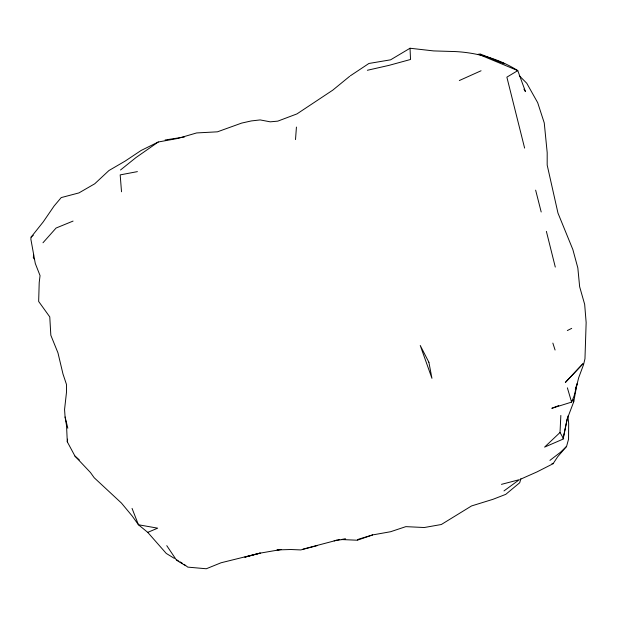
<?xml version="1.0" encoding="UTF-8"?>
<svg xmlns="http://www.w3.org/2000/svg" width="617" height="617" viewBox="0 0 617 617"><rect width="100%" height="100%" fill="white"/><g stroke="black" fill="none" stroke-linecap="round" stroke-linejoin="round"><path stroke-width="0.93" d="M560.02 432.502L544.595 447.109L563.683 438.849L560.02 432.502L560.845 415.442M295.512 139.596L296.43 127.079M42.982 242.759L56.085 228.035L73.068 221.079M33.642 254.806L33.318 257.682L34.375 259.186M174.356 558.393L166.266 553.441L147.748 532.371L138.439 524.759L132.192 516.013L121.418 503.04L94.193 477.735L90.468 472.529L74.973 456.102L67.292 441.818L67.608 439.15M349.654 76.323L332.756 90.159L296.962 113.906L277.827 121.125L270.261 121.834L260.15 119.922L251.312 120.932L241.656 123.091L217.439 131.822L196.63 132.94L177.781 138.447L158.284 141.995L141.108 150.471L125.143 161.099L108.924 170.547L94.733 183.789L78.93 192.913L61.214 197.587L54.111 206.001L43.236 221.881L31.097 237.129L30.85 239.095L35.285 263.459L40.051 275.606L39.21 282.532L38.655 301.443L49.769 316.907L50.833 335.262L57.952 352.839L62.988 374.002L66.451 384.376L66.513 392.073L64.561 409.503L65.086 416.976L66.543 425.668L67.292 441.818M571.866 400.394L571.581 402.107L551.806 408.315L558.786 405.562M567.185 419.028L563.182 438.494L567.185 419.028L573.679 401.952M520.501 479.224L537.014 471.897L553.056 463.737L557.675 456.757L566.56 446.43L568.558 439.142L568.666 423.416L567.91 416.059M520.871 478.761L519.699 482.756L505.763 494.356L492.998 499.307L471.535 505.948L441.317 524.512L424.265 527.52L405.855 526.64L390.576 531.731L374.041 534.677M575.299 389.366L577.018 383.851L573.717 401.79L573.525 399.376M357.636 539.489L357.343 540.222L341.625 539.559M566.56 446.43L560.475 452.276L549.932 460.382M31.097 237.129L33.272 235.27M120.523 169.991L135.941 157.59L158.284 141.995M503.973 490.924L519.375 479.664L501.459 484.36M350.333 75.814L368.927 63.466L390.6 59.818L410.035 48.242L433.689 50.918L455.377 51.573C477.249 52.715 499.176 58.846 517.779 70.608L525.468 91.632L523.941 89.18M567.324 330.558L571.712 328.36M459.318 80.542L481.059 70.77M147.748 532.371L157.682 528.167L138.439 524.759L132.053 508.408M357.659 540.091L373.208 534.738L358.554 539.204M317.385 545.575L300.795 549.932L290.885 549.508L277.002 549.932L280.619 549.454M302.947 549.161L339.766 539.459M336.543 540.207L334.121 540.77L345.636 539.05L342.281 539.289M367.362 70.276L388.988 65.371L410.521 59.479L410.035 48.242M137.406 171.626L120.184 174.889L121.518 191.764M281.406 549.462L260.621 553.056L244.841 557.151L260.274 553.056L221.079 562.766L206.294 568.758L187.792 567.123L184.067 564.324M165.109 139.99L184.491 136.966M479.787 53.818L504.691 63.775L478.206 54.134L517.779 70.608L506.866 77.148L524.62 148.095M551.937 463.29L553.056 463.737M185.624 565.704L176.57 560.244L166.76 545.652M176.786 559.874L178.398 560.861M180.017 561.856L182.447 563.336M74.973 456.102L79.269 459.873M519.298 75.737L526.764 83.264L537.685 102.677L544.256 122.937L547.194 152.661L547.179 165.071L557.976 213.096L572.869 249.584L577.836 267.94L579.641 286.72L584.669 304.389L586.15 322.56L584.962 358.824L583.535 364.678L578.684 377.697L574.157 395.821L571.581 402.107L567.378 387.831M552.855 343.098L555.076 350.024M535.641 190.152L541.194 211.986M546.377 231.367L555.292 267.076M65.086 416.976L67.816 428.213M582.864 363.837L565.373 382.44L582.864 363.837M428.884 362.256L420.239 345.474L431.946 378.329L428.884 362.256"/></g></svg>
